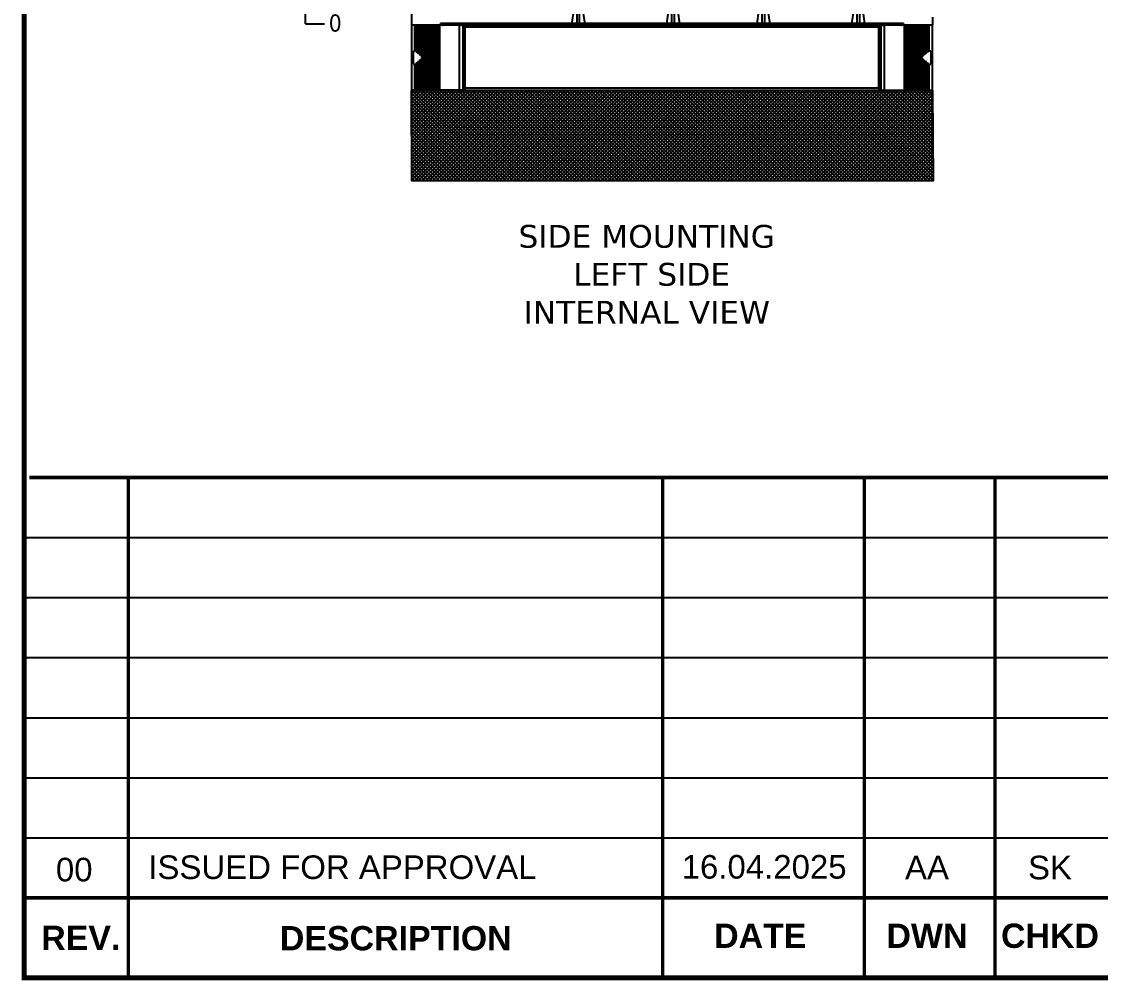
# Model space of a CAD drawing. Header units: inches. Extents: x 100535554 to 201081702, y 63708552 to 127420865.
# Drawn here: x 100541265.2 to 100541596.8, y 63709917.2 to 63710211.8 of the extents above; entities that cross this region are included whole.
import ezdxf
from ezdxf.enums import TextEntityAlignment as Align

# ---------------------------------------------------------------- set-up
doc = ezdxf.new("R2010")
doc.units = ezdxf.units.IN
doc.header["$MEASUREMENT"] = 0
doc.layers.add('BORDER', color=7, linetype='Continuous')
doc.styles.add('A', font='arial.ttf')
doc.styles.add('ABB', font='arialbd.ttf')
doc.styles.add('Tahoma$001H0', font='tahoma.ttf')
doc.styles.add('Verdana$001H0', font='verdana.ttf')

# ---------------------------------------------------------------- blocks, each defined once
blk = doc.blocks.new('Title Frame_Al Bayt')
at = {"layer": 'BORDER'}
for p, q in [((897.4, -274.89), (1264.82, -274.89)), ((897.4, -293.34), (1264.82, -293.34)), ((897.4, -311.8), (1264.82, -311.8)), ((897.4, -330.26), (1264.82, -330.26)), ((897.4, -348.71), (1264.82, -348.71)), ((897.4, -367.17), (1264.82, -367.17))]:
    blk.add_line(p, q, dxfattribs=at)
at = {"layer": 'BORDER', "const_width": 1.54}
blk.add_lwpolyline([(897.37, 420.3), (897.37, -410.23), (2066.28, -410.23), (2066.28, 420.3)], close=True, dxfattribs=at)
at = {"layer": 'BORDER', "const_width": 1.08}
for points in [[(899.02, -256.43), (2066.28, -256.43)], [(929.41, -410.23), (929.41, -256.43)], [(1093.67, -410.23), (1093.67, -256.43)], [(1093.67, -391.78), (1093.67, -256.43)], [(1155.64, -410.23), (1155.64, -256.43)], [(1195.78, -410.23), (1195.78, -256.43)], [(1195.78, -391.78), (1195.78, -256.43)], [(897.4, -385.63), (1264.82, -385.63)]]:
    blk.add_lwpolyline(points, dxfattribs=at)
at = {"layer": 'BORDER'}
for s, height, style, p in [('00', 7.25, 'A', (912.78, -376.94)), ('REV.', 7.463, 'ABB', (914.81, -397.93))]:
    blk.add_text(s, height=height, dxfattribs=dict(at, style=style)).set_placement(p, align=Align.MIDDLE)
for s, height, style, p in [('ISSUED FOR APPROVAL', 7.25, 'A', (995.21, -379.84)), ('16.04.2025', 7.25, 'A', (1124.83, -379.72)), ('AA', 7.25, 'A', (1174.89, -379.94)), ('SK', 7.25, 'A', (1212.7, -379.94)), ('DESCRIPTION', 7.4634, 'ABB', (1011.61, -401.76)), ('DATE', 7.463, 'ABB', (1123.66, -401.01)), ('DWN', 7.463, 'ABB', (1174.89, -401.01)), ('CHKD', 7.463, 'ABB', (1212.7, -401.01))]:
    blk.add_text(s, height=height, dxfattribs=dict(at, style=style)).set_placement(p, align=Align.CENTER)

msp = doc.modelspace()

# ---------------------------------------------------------------- hatches: boundary and pattern name
at = {"ltscale": 25}
h = msp.add_hatch(dxfattribs=at)
h.set_pattern_fill('ANSI37', color=9, scale=6.099986)
h.set_pattern_definition([(45, (100542322.5858, 63710427.5793), (-0.5391677, 0.5391677), []), (135, (100542322.5858, 63710427.5793), (-0.5391677, -0.5391677), [])])
h.paths.add_polyline_path([(100541385.11, 63710190.772), (100541545.234, 63710190.772), (100541545.284, 63710162.831), (100541385.16, 63710162.831)])

# ---------------------------------------------------------------- linework, layer by layer
at = {"color": 7, "linetype": 'Continuous', "lineweight": -2, "true_color": 0x000007}
for p, q in [((100541352.464, 63710211.141), (100541352.464, 63710611.894)), ((100541384.968, 63710611.428), (100541384.968, 63710210.769)), ((100541352.464, 63710211.141), (100541352.464, 63710231.165)), ((100541352.464, 63710211.141), (100541352.464, 63710221.2)), ((100541492.723, 63710216.171), (100541492.723, 63710211.141)), ((100541493.561, 63710216.171), (100541493.561, 63710211.141)), ((100541521.874, 63710216.171), (100541521.874, 63710211.141)), ((100541522.712, 63710216.171), (100541522.712, 63710211.141)), ((100541434.794, 63710214.867), (100541434.235, 63710211.048)), ((100541435.819, 63710216.077), (100541435.819, 63710211.048)), ((100541436.564, 63710216.077), (100541436.564, 63710211.048)), ((100541437.681, 63710214.867), (100541438.24, 63710211.048)), ((100541463.945, 63710214.867), (100541463.386, 63710211.048)), ((100541464.969, 63710216.077), (100541464.969, 63710211.048)), ((100541465.714, 63710216.077), (100541465.714, 63710211.048)), ((100541466.832, 63710214.867), (100541467.391, 63710211.048)), ((100541491.699, 63710214.96), (100541491.14, 63710211.141)), ((100541494.586, 63710214.96), (100541495.145, 63710211.141)), ((100541520.849, 63710214.96), (100541520.291, 63710211.141)), ((100541523.737, 63710214.96), (100541524.295, 63710211.141)), ((100541545.25, 63710210.769), (100541545.25, 63710213.19)), ((100541352.464, 63710211.141), (100541358.239, 63710211.141)), ((100541361.126, 63710211.141), (100541361.126, 63710211.141)), ((100541384.968, 63710210.769), (100541545.25, 63710210.769)), ((100541384.968, 63710210.769), (100541384.968, 63710190.745)), ((100541384.968, 63710210.769), (100541400.894, 63710210.769)), ((100541386.085, 63710202.759), (100541386.085, 63710210.769)), ((100541386.365, 63710210.769), (100541386.365, 63710202.573)), ((100541386.644, 63710210.769), (100541386.644, 63710202.294)), ((100541386.924, 63710210.769), (100541386.924, 63710202.107)), ((100541387.11, 63710210.769), (100541387.11, 63710201.921)), ((100541387.389, 63710210.769), (100541387.389, 63710201.642)), ((100541387.669, 63710210.769), (100541387.669, 63710201.455)), ((100541387.948, 63710210.769), (100541387.948, 63710201.269)), ((100541388.228, 63710210.769), (100541388.228, 63710200.99)), ((100541388.414, 63710210.769), (100541388.414, 63710200.804)), ((100541388.693, 63710210.769), (100541388.693, 63710190.745)), ((100541388.973, 63710210.769), (100541388.973, 63710190.745)), ((100541389.252, 63710210.769), (100541389.252, 63710190.745)), ((100541389.531, 63710210.769), (100541389.531, 63710190.745)), ((100541389.718, 63710210.769), (100541389.718, 63710190.745)), ((100541389.997, 63710210.769), (100541389.997, 63710190.745)), ((100541390.276, 63710210.769), (100541390.276, 63710190.745)), ((100541390.556, 63710210.769), (100541390.556, 63710190.745)), ((100541390.742, 63710210.769), (100541390.742, 63710190.745)), ((100541391.022, 63710210.769), (100541391.022, 63710190.745)), ((100541391.301, 63710210.769), (100541391.301, 63710190.745)), ((100541391.58, 63710210.769), (100541391.58, 63710190.745)), ((100541391.86, 63710210.769), (100541391.86, 63710190.745)), ((100541392.046, 63710210.769), (100541392.046, 63710190.745)), ((100541392.325, 63710210.769), (100541392.325, 63710190.745)), ((100541392.605, 63710210.769), (100541392.605, 63710190.745)), ((100541392.884, 63710210.769), (100541392.884, 63710190.745)), ((100541393.164, 63710210.769), (100541393.164, 63710190.745)), ((100541393.35, 63710210.769), (100541393.35, 63710190.745)), ((100541393.629, 63710210.769), (100541393.629, 63710190.745)), ((100541536.216, 63710211.234), (100541393.909, 63710211.234)), ((100541393.909, 63710210.769), (100541393.909, 63710211.234)), ((100541400.149, 63710210.676), (100541394.747, 63710210.676)), ((100541399.683, 63710210.769), (100541399.683, 63710190.745)), ((100541400.894, 63710190.745), (100541400.894, 63710210.769)), ((100541400.987, 63710210.396), (100541400.987, 63710191.118)), ((100541400.987, 63710210.396), (100541401.266, 63710210.396)), ((100541401.173, 63710210.21), (100541400.987, 63710210.396)), ((100541401.08, 63710210.396), (100541401.08, 63710210.769)), ((100541529.045, 63710210.769), (100541401.08, 63710210.769)), ((100541401.266, 63710210.396), (100541401.08, 63710210.489)), ((100541401.452, 63710210.21), (100541401.173, 63710210.21)), ((100541401.266, 63710210.396), (100541401.359, 63710210.303)), ((100541401.452, 63710210.303), (100541401.266, 63710210.396)), ((100541401.359, 63710210.303), (100541401.359, 63710210.21)), ((100541401.359, 63710210.21), (100541401.452, 63710210.21)), ((100541401.452, 63710210.489), (100541401.546, 63710210.21)), ((100541401.452, 63710210.21), (100541401.452, 63710210.303)), ((100541401.452, 63710210.21), (100541528.766, 63710210.21)), ((100541401.452, 63710210.21), (100541401.452, 63710210.21)), ((100541401.546, 63710210.21), (100541401.452, 63710210.21)), ((100541401.546, 63710191.304), (100541401.546, 63710210.21)), ((100541401.546, 63710210.21), (100541401.546, 63710210.21)), ((100541401.546, 63710210.21), (100541401.546, 63710210.21)), ((100541438.24, 63710211.048), (100541434.235, 63710211.048)), ((100541437.029, 63710210.862), (100541435.446, 63710210.862)), ((100541436.098, 63710210.862), (100541436.098, 63710210.676)), ((100541436.284, 63710210.676), (100541436.098, 63710210.676)), ((100541436.284, 63710210.862), (100541436.284, 63710210.676)), ((100541467.391, 63710211.048), (100541463.386, 63710211.048)), ((100541466.18, 63710210.862), (100541464.597, 63710210.862)), ((100541465.249, 63710210.862), (100541465.249, 63710210.676)), ((100541465.435, 63710210.676), (100541465.249, 63710210.676)), ((100541465.435, 63710210.862), (100541465.435, 63710210.676)), ((100541491.14, 63710211.141), (100541495.145, 63710211.141)), ((100541492.351, 63710210.955), (100541493.934, 63710210.955)), ((100541493.003, 63710210.955), (100541493.003, 63710210.769)), ((100541493.003, 63710210.769), (100541493.189, 63710210.769)), ((100541493.189, 63710210.955), (100541493.189, 63710210.769)), ((100541520.291, 63710211.141), (100541524.295, 63710211.141)), ((100541521.501, 63710210.955), (100541523.085, 63710210.955)), ((100541522.153, 63710210.955), (100541522.153, 63710210.769)), ((100541522.153, 63710210.769), (100541522.34, 63710210.769)), ((100541522.34, 63710210.955), (100541522.34, 63710210.769)), ((100541528.579, 63710210.21), (100541528.579, 63710191.304)), ((100541528.673, 63710210.21), (100541528.579, 63710210.21)), ((100541528.579, 63710210.21), (100541528.579, 63710210.21)), ((100541528.673, 63710210.21), (100541528.766, 63710210.489)), ((100541528.766, 63710210.303), (100541528.673, 63710210.21)), ((100541528.673, 63710210.21), (100541528.766, 63710210.21)), ((100541528.859, 63710210.396), (100541528.766, 63710210.303)), ((100541528.766, 63710210.21), (100541528.859, 63710210.396)), ((100541528.952, 63710210.21), (100541528.766, 63710210.21)), ((100541529.045, 63710210.489), (100541528.859, 63710210.396)), ((100541528.859, 63710210.396), (100541529.231, 63710210.396)), ((100541529.138, 63710210.396), (100541528.952, 63710210.21)), ((100541529.045, 63710210.396), (100541529.045, 63710210.769)), ((100541529.231, 63710210.769), (100541545.157, 63710210.769)), ((100541529.231, 63710210.769), (100541529.231, 63710190.745)), ((100541529.231, 63710191.118), (100541529.231, 63710210.396)), ((100541535.378, 63710210.676), (100541529.976, 63710210.676)), ((100541530.442, 63710190.745), (100541530.442, 63710210.769)), ((100541536.216, 63710211.234), (100541536.216, 63710210.769)), ((100541536.496, 63710190.745), (100541536.496, 63710210.769)), ((100541536.775, 63710190.745), (100541536.775, 63710210.769)), ((100541537.055, 63710190.745), (100541537.055, 63710210.769)), ((100541537.334, 63710190.745), (100541537.334, 63710210.769)), ((100541537.52, 63710190.745), (100541537.52, 63710210.769)), ((100541537.8, 63710190.745), (100541537.8, 63710210.769)), ((100541538.079, 63710190.745), (100541538.079, 63710210.769)), ((100541538.358, 63710190.745), (100541538.358, 63710210.769)), ((100541538.638, 63710190.745), (100541538.638, 63710210.769)), ((100541538.824, 63710190.745), (100541538.824, 63710210.769)), ((100541539.104, 63710190.745), (100541539.104, 63710210.769)), ((100541539.383, 63710190.745), (100541539.383, 63710210.769)), ((100541539.662, 63710190.745), (100541539.662, 63710210.769)), ((100541539.942, 63710190.745), (100541539.942, 63710210.769)), ((100541540.128, 63710190.745), (100541540.128, 63710210.769)), ((100541540.407, 63710190.745), (100541540.407, 63710210.769)), ((100541540.687, 63710190.745), (100541540.687, 63710210.769)), ((100541540.966, 63710190.745), (100541540.966, 63710210.769)), ((100541541.246, 63710190.745), (100541541.246, 63710210.769)), ((100541541.432, 63710190.745), (100541541.432, 63710210.769)), ((100541541.711, 63710200.804), (100541541.711, 63710210.769)), ((100541541.991, 63710200.99), (100541541.991, 63710210.769)), ((100541542.27, 63710201.269), (100541542.27, 63710210.769)), ((100541542.549, 63710201.455), (100541542.549, 63710210.769)), ((100541542.736, 63710201.642), (100541542.736, 63710210.769)), ((100541543.015, 63710201.921), (100541543.015, 63710210.769)), ((100541543.295, 63710202.107), (100541543.295, 63710210.769)), ((100541543.574, 63710202.294), (100541543.574, 63710210.769)), ((100541543.76, 63710202.573), (100541543.76, 63710210.769)), ((100541544.04, 63710210.769), (100541544.04, 63710202.759)), ((100541545.157, 63710190.745), (100541545.157, 63710210.769)), ((100541385.62, 63710198.755), (100541385.62, 63710202.759)), ((100541386.085, 63710202.759), (100541385.62, 63710202.759)), ((100541386.365, 63710202.573), (100541386.644, 63710202.294)), ((100541386.924, 63710202.107), (100541387.11, 63710201.921)), ((100541387.11, 63710199.593), (100541386.924, 63710199.407)), ((100541387.11, 63710199.593), (100541387.11, 63710190.745)), ((100541387.389, 63710201.642), (100541387.669, 63710201.455)), ((100541387.669, 63710200.058), (100541387.389, 63710199.872)), ((100541387.389, 63710199.872), (100541387.389, 63710190.745)), ((100541387.669, 63710200.058), (100541387.669, 63710190.745)), ((100541387.948, 63710201.269), (100541388.228, 63710200.99)), ((100541388.228, 63710200.524), (100541387.948, 63710200.245)), ((100541387.948, 63710200.245), (100541387.948, 63710190.745)), ((100541388.228, 63710200.524), (100541388.228, 63710190.745)), ((100541388.507, 63710200.804), (100541388.414, 63710200.71)), ((100541388.414, 63710200.804), (100541388.507, 63710200.804)), ((100541388.414, 63710200.71), (100541388.414, 63710190.745)), ((100541541.711, 63710200.804), (100541541.711, 63710200.804)), ((100541541.711, 63710200.71), (100541541.711, 63710200.804)), ((100541541.711, 63710190.745), (100541541.711, 63710200.71)), ((100541541.991, 63710200.99), (100541542.27, 63710201.269)), ((100541542.27, 63710200.245), (100541541.991, 63710200.524)), ((100541541.991, 63710190.745), (100541541.991, 63710200.524)), ((100541542.27, 63710190.745), (100541542.27, 63710200.245)), ((100541542.549, 63710201.455), (100541542.736, 63710201.642)), ((100541542.736, 63710199.872), (100541542.549, 63710200.058)), ((100541542.549, 63710190.745), (100541542.549, 63710200.058)), ((100541542.736, 63710190.745), (100541542.736, 63710199.872)), ((100541543.015, 63710201.921), (100541543.295, 63710202.107)), ((100541543.295, 63710199.407), (100541543.015, 63710199.593)), ((100541543.015, 63710190.745), (100541543.015, 63710199.593)), ((100541543.574, 63710202.294), (100541543.76, 63710202.573)), ((100541544.598, 63710202.759), (100541544.04, 63710202.759)), ((100541544.598, 63710202.759), (100541544.598, 63710198.755)), ((100541385.62, 63710198.755), (100541386.085, 63710198.755)), ((100541386.085, 63710190.745), (100541386.085, 63710198.755)), ((100541386.644, 63710199.22), (100541386.365, 63710198.941)), ((100541386.365, 63710198.941), (100541386.365, 63710190.745)), ((100541386.644, 63710199.22), (100541386.644, 63710190.745)), ((100541386.924, 63710199.407), (100541386.924, 63710190.745)), ((100541543.295, 63710190.745), (100541543.295, 63710199.407)), ((100541543.76, 63710198.941), (100541543.574, 63710199.22)), ((100541543.574, 63710190.745), (100541543.574, 63710199.22)), ((100541543.76, 63710190.745), (100541543.76, 63710198.941)), ((100541544.04, 63710198.755), (100541544.598, 63710198.755)), ((100541544.04, 63710198.755), (100541544.04, 63710190.745)), ((100541400.894, 63710190.745), (100541384.968, 63710190.745)), ((100541400.987, 63710191.118), (100541401.266, 63710191.304)), ((100541401.266, 63710191.118), (100541400.987, 63710191.118)), ((100541401.08, 63710190.745), (100541401.08, 63710191.118)), ((100541401.08, 63710191.025), (100541401.266, 63710191.118)), ((100541401.08, 63710190.745), (100541529.045, 63710190.745)), ((100541401.359, 63710191.304), (100541401.266, 63710191.118)), ((100541401.266, 63710191.304), (100541401.452, 63710191.304)), ((100541401.266, 63710191.118), (100541401.452, 63710191.211)), ((100541401.452, 63710191.304), (100541401.359, 63710191.304)), ((100541528.766, 63710191.304), (100541401.452, 63710191.304)), ((100541401.452, 63710191.211), (100541401.452, 63710191.304)), ((100541401.452, 63710191.304), (100541401.546, 63710191.304)), ((100541401.546, 63710191.304), (100541401.452, 63710191.025)), ((100541401.546, 63710191.304), (100541401.546, 63710191.304)), ((100541528.579, 63710191.304), (100541528.673, 63710191.304)), ((100541528.673, 63710191.304), (100541528.579, 63710191.304)), ((100541528.579, 63710191.304), (100541528.579, 63710191.304)), ((100541528.766, 63710191.304), (100541528.673, 63710191.304)), ((100541528.673, 63710191.304), (100541528.766, 63710191.211)), ((100541528.766, 63710191.025), (100541528.673, 63710191.304)), ((100541528.859, 63710191.211), (100541528.766, 63710191.304)), ((100541528.766, 63710191.304), (100541528.766, 63710191.304)), ((100541528.766, 63710191.304), (100541528.952, 63710191.304)), ((100541528.766, 63710191.211), (100541528.952, 63710191.118)), ((100541528.859, 63710191.118), (100541528.859, 63710191.211)), ((100541529.231, 63710191.118), (100541528.859, 63710191.118)), ((100541528.952, 63710191.304), (100541529.138, 63710191.118)), ((100541528.952, 63710191.118), (100541529.045, 63710191.025)), ((100541529.045, 63710190.745), (100541529.045, 63710191.118)), ((100541529.231, 63710190.745), (100541545.157, 63710190.745))]:
    msp.add_line(p, q, dxfattribs=at)
for points in [[(100541401.08, 63710210.769), (100541401.266, 63710210.676), (100541401.452, 63710210.489)], [(100541528.766, 63710210.489), (100541528.859, 63710210.676), (100541529.045, 63710210.769)], [(100541401.452, 63710191.025), (100541401.266, 63710190.838), (100541401.08, 63710190.745)], [(100541529.045, 63710190.745), (100541528.859, 63710190.838), (100541528.766, 63710191.025)]]:
    msp.add_lwpolyline(points, dxfattribs=at)
for points in [[(100541436.936, 63710210.676), (100541435.539, 63710210.676), (100541435.446, 63710210.769), (100541435.446, 63710210.955), (100541435.539, 63710211.048), (100541436.936, 63710211.048), (100541437.029, 63710210.955), (100541437.029, 63710210.769)], [(100541466.087, 63710210.676), (100541464.69, 63710210.676), (100541464.597, 63710210.769), (100541464.597, 63710210.955), (100541464.69, 63710211.048), (100541466.087, 63710211.048), (100541466.18, 63710210.955), (100541466.18, 63710210.769)], [(100541492.444, 63710210.769), (100541493.841, 63710210.769), (100541493.934, 63710210.862), (100541493.934, 63710211.048), (100541493.841, 63710211.141), (100541492.444, 63710211.141), (100541492.351, 63710211.048), (100541492.351, 63710210.862)], [(100541521.594, 63710210.769), (100541522.991, 63710210.769), (100541523.085, 63710210.862), (100541523.085, 63710211.048), (100541522.991, 63710211.141), (100541521.594, 63710211.141), (100541521.501, 63710211.048), (100541521.501, 63710210.862)]]:
    msp.add_lwpolyline(points, close=True, dxfattribs=at)
at = {"ltscale": 10}
msp.add_lwpolyline([(100541384.969, 63710190.652), (100541545.158, 63710190.652), (100541545.317, 63710162.831), (100541385.127, 63710162.831)], close=True, dxfattribs=at)
at = {"color": 7, "linetype": 'Continuous', "lineweight": -2, "true_color": 0x000007}
for points in [[(100541394.474, 63710210.767), (100541394.57, 63710210.707), (100541394.68, 63710210.676), (100541394.793, 63710210.676)], [(100541400.195, 63710210.676), (100541400.308, 63710210.676), (100541400.419, 63710210.707), (100541400.515, 63710210.767)], [(100541401.285, 63710210.265), (100541401.288, 63710210.263), (100541401.291, 63710210.262), (100541401.295, 63710210.261)], [(100541528.678, 63710210.308), (100541528.672, 63710210.297), (100541528.666, 63710210.285), (100541528.66, 63710210.273)], [(100541529.703, 63710210.767), (100541529.799, 63710210.707), (100541529.91, 63710210.676), (100541530.023, 63710210.676)], [(100541535.425, 63710210.676), (100541535.508, 63710210.676), (100541535.59, 63710210.693), (100541535.666, 63710210.726)], [(100541401.54, 63710191.299), (100541401.546, 63710191.311), (100541401.552, 63710191.322), (100541401.558, 63710191.334)], [(100541529.027, 63710191.342), (100541529.023, 63710191.344), (100541529.02, 63710191.345), (100541529.016, 63710191.346)]]:
    msp.add_open_spline(points, degree=3, dxfattribs=at)

# ---------------------------------------------------------------- block references
msp.add_blockref('Title Frame_Al Bayt', (100540368.565, 63710328.157))

# ---------------------------------------------------------------- texts
at = {"color": 7, "true_color": 0x000007, "style": 'Tahoma$001H0'}
msp.add_text('0', height=5.284, rotation=180, dxfattribs=at).set_placement((100541363.547, 63710214.014))
at = {"insert": (100541387.524, 63710149.319), "char_height": 7, "attachment_point": 1, "style": 'Verdana$001H0'}
msp.add_mtext_dynamic_manual_height_columns('\\pi30.371,t79.371,170.37;SIDE MOUNTING\\P\\pi44.129,t93.129,184.13; LEFT SIDE \\P\\pi31.941,t80.941,171.94;INTERNAL VIEW', width=141.54516, gutter_width=1, heights=[0], dxfattribs=at)

doc.saveas('drawing.dxf')
